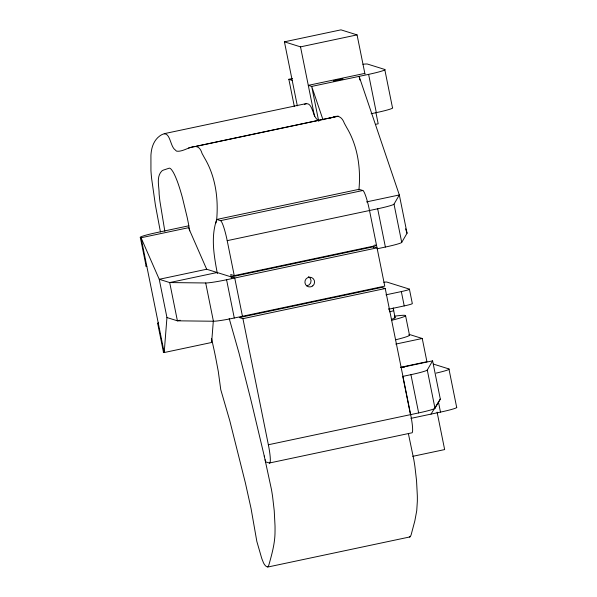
<?xml version="1.0" encoding="UTF-8"?>
<svg xmlns="http://www.w3.org/2000/svg" width="597" height="597" viewBox="0 0 597 597"><rect width="100%" height="100%" fill="white"/><g stroke="black" fill="none" stroke-linecap="round" stroke-linejoin="round"><path stroke-width="0.9" d="M146.847 266.456L146.138 266.232L140.355 237.539L141.056 237.763L159.235 279.292L166.944 317.544L164.197 352.536L163.496 352.312L157.712 323.619A19.567 1.433 -11.4 0 1 158.533 322.768M213.301 321.313L211.637 342.484L164.197 352.536L141.056 237.763L188.495 227.711L206.666 269.24L234.733 278.015L242.449 316.276M216.644 219.942C218.584 198.741 215.554 176.302 204.428 157.78A483.98 63.834 78 0 0 202.077 153.496C197.637 138.444 185.742 152.623 176.63 151.145A65.73 8.671 78 0 1 175.287 149.951C169.906 146.601 170.391 130.347 162.1 134.534A895.784 118.154 78 0 0 159.63 136.056C154.966 139.452 152.369 145.026 151.466 150.608A118.81 15.671 78 0 0 150.929 155.22L150.937 170.473A57.528 7.589 78 0 0 151.653 178.742L155.407 205.137L160.436 231.949M358.909 190.04C360.954 168.764 357.879 146.228 346.738 127.631A483.98 63.834 78 0 0 344.379 123.348C342.574 118.057 338.514 114.34 333.074 117.273M166.944 317.544L177.406 320.82L213.413 321.238A19.567 1.433 -11.4 0 0 234.285 318.007L384.759 286.127L369.513 210.51A19.567 2.582 78 0 0 362.834 190.503L359.043 189.316L216.733 219.465C210.592 236.994 214.039 255.867 217.368 273.627M216.554 220.412L215.905 223.047M377.222 248.77L385.386 247.039A19.567 1.433 -11.4 0 0 401.729 242.389L394.013 204.137L399.333 194.958L359.125 76.371L359.864 80.02M401.729 242.389L407.05 233.218L399.333 194.958L366.498 201.913M385.237 288.523L242.934 318.664L239.412 317.567L381.714 287.418L385.237 288.523L410.661 414.616A19.567 2.582 78 0 1 411.706 432.862L269.396 463.011A19.567 2.582 78 0 0 268.359 444.758L418.654 412.923A19.567 1.433 -11.4 0 0 434.989 408.273L427.28 370.021L432.601 360.842L400.677 367.603M434.989 408.273L440.317 399.102L432.601 360.842M431.004 414.109L440.317 399.102M211.562 338.589L214.256 350.775A118.019 15.567 78 0 1 215.674 357.61L218.286 371.416L220.763 389.654L229.815 420.81L245.382 482.906L251.053 508.495L256.829 541.404L261.665 558.143A24.962 3.291 78 0 0 262.934 561.404C263.613 564.135 268.038 570.359 269.046 564.344C272.045 553.658 275.053 542.785 275.023 531.591A149.183 19.679 78 0 0 275.016 525.77L274.232 510.719L272.613 496.726A41.775 5.507 78 0 0 271.463 489.525L264.24 455.981M409.318 536.964L410.243 536.696L411.064 535.076L414.833 520.92L416.736 510.689L417.333 501.443A149.183 19.679 78 0 0 417.325 495.629L416.534 480.57L414.922 466.585A41.775 5.507 78 0 0 413.766 459.384L408.363 433.534M304.403 104.393C312.701 100.199 312.216 116.46 317.597 119.81A65.73 8.671 78 0 0 318.94 121.004M328.828 118.631L330.148 118.072M330.85 117.825L332.32 117.43M389.617 311.828L393.669 310.701L393.207 308.164M297.328 105.826L284.426 41.827L340.969 29.85L357.066 34.887L364.991 74.177M284.426 41.827L300.522 46.864L357.066 34.887M294.358 106.609L288.851 79.282L292.463 78.513M364.834 73.379L308.291 85.356L311.694 86.423L368.61 74.364A19.567 1.433 -11.4 0 0 384.767 69.461L392.483 107.721A19.567 1.433 -11.4 0 1 376.326 112.624L371.155 113.721M164.212 133.668L306.522 103.527M196.07 146.272L338.372 116.131M188.54 147.966L336.484 116.594M375.491 124.37L378.185 123.795L375.946 112.699M188.816 225.8L156.511 232.643A19.567 1.433 -11.4 0 0 140.355 237.539M216.733 219.465L220.524 220.651L362.834 190.503M220.524 220.651A19.567 2.582 78 0 1 227.203 240.658L377.67 208.786A19.567 1.433 -11.4 0 0 394.013 204.137M206.666 269.24L159.235 279.292L169.69 282.56L205.704 282.978A19.567 1.433 -11.4 0 0 226.576 279.747L377.043 247.874L373.521 246.77L231.211 276.918M217.129 272.508L169.69 282.56L177.406 320.82L180.145 320.238M231.457 278.112L230.733 274.523L234.255 275.627L376.558 245.479L374.797 244.934M385.968 294.828L401.333 291.575A9.783 0.716 -11.4 0 0 409.408 289.12L412.303 303.47A9.783 0.716 -11.4 0 1 404.221 305.918L388.863 309.171M395.796 344.088L422.243 338.484L426.93 361.73L400.483 367.334M427.28 370.021A19.567 1.433 -11.4 0 1 410.937 374.67L402.774 376.394L410.49 414.654M410.93 418.363L440.489 412.102A19.567 1.433 -11.4 0 0 456.645 407.199L448.929 368.946L433.385 364.08M412.728 456.339L444.646 449.578L437.094 412.117M267.65 567.068L409.952 536.919M402.259 367.483L404.4 367.2M384.767 69.461L367.565 64.088A19.567 1.433 -11.4 0 0 362.931 64.26M288.851 79.282L292.187 80.326M409.408 289.12L386.871 282.075A9.783 0.716 -11.4 0 0 383.856 282.247M409.535 334.514L422.243 338.484M157.712 323.619L158.414 323.843M269.396 463.011L265.62 461.832L265.12 459.705M405.564 228.823L407.05 233.218M323.007 119.803L311.694 86.423L318.671 121.034M264.419 456.742L252.732 407.542A320.94 42.335 78 0 0 250.337 397.677L238.987 353.021L231.151 325.372A622.313 82.087 78 0 1 229.188 318.485M438.467 402.079L440.489 412.102M368.61 74.364L376.326 112.624M401.333 291.575L404.221 305.918M405.542 315.552L409.482 335.066M377.67 208.786L385.386 247.039M410.937 374.67L418.654 412.923M388.953 308.537L389.289 310.186M373.371 246.024L373.7 247.673M300.522 46.864L314.529 116.325M227.203 240.658L234.255 275.627M242.934 318.664L268.359 444.758M226.576 279.747L234.285 318.007M205.704 282.978L213.413 321.238M393.177 308.045L395.11 317.694M164.839 231.255L159.884 201.055A80.244 10.582 78 0 1 159.123 193.965C159.272 186.63 155.966 176.943 161.817 171.026A334.492 44.118 78 0 1 163.75 169.981L169.25 168.167A63.618 8.388 78 0 1 170.279 168.503A66.364 8.754 78 0 1 171.787 170.011L172.951 171.742A58.454 7.709 78 0 1 174.839 175.384A61.745 8.142 78 0 1 175.928 177.869L177.003 180.54A45.909 6.052 78 0 1 178.451 184.555L178.824 185.667A50.454 6.657 78 0 1 180.354 190.48L181.481 194.294A40.954 5.403 78 0 1 182.555 198.204L187.092 217.024A39.29 5.179 78 0 1 188.458 223.748L189.749 230.86M394.207 317.522A17.485 1.284 -11.4 0 1 391.766 319.216M394.43 316.216A28.149 2.06 -11.4 0 1 391.811 320.246M408.751 334.835A28.149 2.06 -11.4 0 1 395.744 339.76M163.496 352.312A19.567 1.433 -11.4 0 1 163.794 351.708M146.138 266.232A19.567 1.433 -11.4 0 1 146.437 265.628M308.462 276.627A4.888 4.836 -72.6 0 1 306.761 285.829M448.929 368.946A19.567 1.433 -11.4 0 1 436.183 373.095M333.454 80.789L338.036 80.282L342.991 78.901L333.454 80.789M312.746 285.888A4.888 4.836 -72.6 0 0 311.537 277.523A4.888 4.836 -72.6 0 0 304.955 282.814A4.888 4.836 -72.6 0 0 312.746 285.888"/></g></svg>
